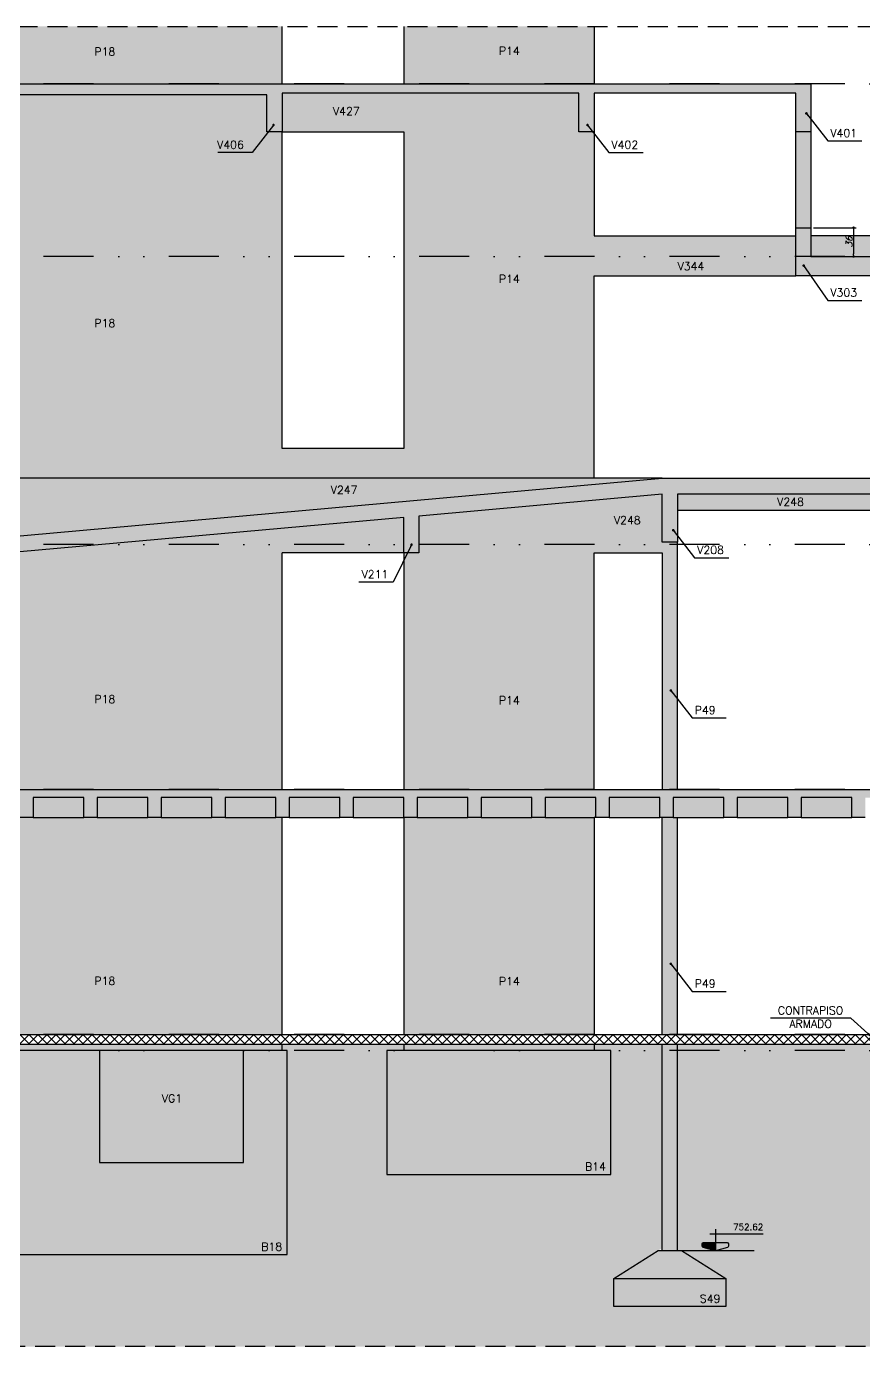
# Model space of a CAD drawing. Header units: millimetres. Extents: x 0 to 7795, y 0 to 4500.
# Drawn here: x 2068 to 3114, y 999 to 2649 of the extents above; entities that cross this region are included whole.
import ezdxf
from ezdxf import colors
from ezdxf.entities.mleader import LeaderData, LeaderLine
from ezdxf.enums import TextEntityAlignment as Align
from ezdxf.math import Vec2, Vec3

# ---------------------------------------------------------------- set-up
doc = ezdxf.new("R2010")
doc.units = ezdxf.units.MM
doc.header["$LTSCALE"] = 50
doc.linetypes.add('DASHED', pattern=[0.75, 0.5, -0.25])
doc.linetypes.add('DIVIDE2', pattern=[0.625, 0.25, -0.125, 0, -0.125, 0, -0.125])
for name, color, linetype in [('F-AUX-DET', 2, 'Continuous'), ('F-AUX-RED', 1, 'Continuous'), ('F-CORTE', 4, 'Continuous'), ('F-COTAS', 106, 'Continuous'), ('F-EIXOS-DET', 1, 'Continuous'), ('F-LEADER', 1, 'Continuous'), ('F-NÍVEL-VISTA', 2, 'Continuous'), ('F-SOLIDO-CORTE', 71, 'Continuous'), ('F-TEXTO', 6, 'Continuous'), ('F-TEXTO-YELLOW', 2, 'Continuous'), ('F-VISTA', 2, 'Continuous'), ('F-VISTA SÓLIDO 1', 254, 'Continuous'), ('F-VISTA SÓLIDO 3', 252, 'Continuous')]:
    doc.layers.add(name, color=color, linetype=linetype)
doc.styles.add('CP-TEXT-INCL', font='simplex.shx', dxfattribs={"oblique": 20})
doc.styles.add('MCP', font='simplex.shx')
doc.styles.get("Standard").update_dxf_attribs({"font": 'txt.shx'})
doc.dimstyles.new('CP-COTAS-50', dxfattribs={"dimscale": 0.64, "dimtxt": 12.5, "dimasz": 5, "dimexe": 5, "dimexo": 5, "dimgap": 2.5, "dimtad": 1, "dimdec": 1, "dimdsep": 46, "dimtxsty": 'CP-TEXT-INCL', "dimblk1": 'DOT', "dimblk2": 'DOT', "dimsah": 1, "dimcen": 9, "dimclrd": 256, "dimclre": 256, "dimclrt": 256, "dimadec": 0, "dimazin": 0, "dimtfac": 1, "dimtdec": 1, "dimtmove": 2, "dimatfit": 3, "dimldrblk": 'DOT', "dimfxl": 5, "dimtolj": 1, "dimarcsym": 0})

# ---------------------------------------------------------------- blocks, each defined once
blk = doc.blocks.new('_DOT')
at = {"color": 0, "linetype": 'ByBlock'}
blk.add_line((-0.5, 0), (-1, 0), dxfattribs=at)
at = {"color": 0, "linetype": 'ByBlock', "const_width": 0.5}
blk.add_lwpolyline([(-0.25, 0, 1), (0.25, 0, 1)], format="xyb", close=True, dxfattribs=at)
blk = doc.blocks.new('*D121')
at = {"layer": 'DEFPOINTS', "color": 0, "transparency": 16777216}
for p in [(1851.1, 2084.4), (2862.2, 2084.4), (1937.2, 2001.4)]:
    blk.add_point(p, dxfattribs=at)
at = {"layer": 'F-COTAS', "lineweight": -2, "transparency": 16777216}
for p, q in [((2859, 2084.4), (1847.9, 2084.4)), ((1851.1, 2004.6), (1851.1, 2081.2)), ((1934, 2001.4), (1847.9, 2001.4))]:
    blk.add_line(p, q, dxfattribs=at)
at = {"layer": 'F-COTAS', "lineweight": -2, "transparency": 16777216, "xscale": 3.2, "yscale": 3.2, "zscale": 3.2}
for p, rotation in [((1851.1, 2084.4), 90), ((1851.1, 2001.4), 270)]:
    blk.add_blockref('_DOT', p, dxfattribs=dict(at, rotation=rotation))
at = {"layer": 'F-COTAS', "transparency": 16777216, "insert": (1845.5, 2042.9), "char_height": 8, "attachment_point": 5, "rotation": 90, "style": 'CP-TEXT-INCL'}
blk.add_mtext('\\A1;83', dxfattribs=at)
blk = doc.blocks.new('*D124')
at = {"layer": 'DEFPOINTS', "color": 0, "transparency": 16777216}
for p in [(3048.2, 2397.4), (3077.3, 2361.4), (3101.5, 2361.4)]:
    blk.add_point(p, dxfattribs=at)
at = {"layer": 'F-COTAS', "lineweight": -2, "transparency": 16777216}
for p, q in [((3051.4, 2397.4), (3104.7, 2397.4)), ((3101.5, 2394.2), (3101.5, 2364.6)), ((3080.5, 2361.4), (3104.7, 2361.4))]:
    blk.add_line(p, q, dxfattribs=at)
at = {"layer": 'F-COTAS', "lineweight": -2, "transparency": 16777216, "xscale": 3.2, "yscale": 3.2, "zscale": 3.2}
for p, rotation in [((3101.5, 2397.4), 90), ((3101.5, 2361.4), 270)]:
    blk.add_blockref('_DOT', p, dxfattribs=dict(at, rotation=rotation))
at = {"layer": 'F-COTAS', "transparency": 16777216, "insert": (3095.9, 2379.4), "char_height": 8, "attachment_point": 5, "rotation": 90, "style": 'CP-TEXT-INCL'}
blk.add_mtext('\\A1;36', dxfattribs=at)
blk = doc.blocks.new('Nível - Vista')
at = {"layer": 'F-NÍVEL-VISTA'}
blk.add_hatch(color=71, dxfattribs=at).paths.add_polyline_path([(0, 0.238), (-0.38, 0.238, 0.414214), (-0.42, 0.198), (-0.42, 0.148, 0.331206), (-0.391, 0.11), (-0.011, 0.002, 0.072993), (0, 0)])
at = {"layer": 'F-NÍVEL-VISTA', "color": 2}
for p, q in [((-0.168, 0.521), (1.493, 0.521)), ((0, 0.67), (0, 0))]:
    blk.add_line(p, q, dxfattribs=at)
blk.add_lwpolyline([(-0.011, 0.002, 0.146769), (0.011, 0.002), (0.391, 0.11, 0.331206), (0.42, 0.148), (0.42, 0.198, 0.414214), (0.38, 0.238), (-0.38, 0.238, 0.414214), (-0.42, 0.198), (-0.42, 0.148, 0.331206), (-0.391, 0.11), (-0.011, 0.002, 0.146769), (0.011, 0.002)], format="xyb", dxfattribs=at)
at = {"layer": 'F-TEXTO', "color": 3, "style": 'MCP'}
for tag, p in [('NÍVEL', (1.026, 0.636)), ('NÍVEL_DETALHE', (1.02, 0.186))]:
    blk.add_attdef(tag, text='', height=0.2, dxfattribs=at).set_placement(p, align=Align.CENTER)

msp = doc.modelspace()

# ---------------------------------------------------------------- hatches: boundary and pattern name
at = {"layer": 'F-AUX-DET'}
h = msp.add_hatch(dxfattribs=at)
h.set_pattern_fill('EARTH', color=252, scale=5, angle=45)
h.set_pattern_definition([(45, (0, -5564.9), (0, 44.90128), [31.75, -31.75]), (45, (-8.42, -5556.48), (0, 44.90128), [31.75, -31.75]), (45, (-16.838, -5548.06), (0, 44.90128), [31.75, -31.75]), (135, (-16.838, -5542.45), (-44.90128, 0), [31.75, -31.75]), (135, (-8.42, -5534.03), (-44.90128, 0), [31.75, -31.75]), (135, (0, -5525.61), (-44.90128, 0), [31.75, -31.75])])
h.paths.add_polyline_path([(3543.23, 999.4), (3543.23, 1377.4), (3221.73, 1377.4), (3221.73, 1369.4), (3284.23, 1369.4), (3284.23, 1214.4), (3134.23, 1214.4), (3134.23, 1369.4), (3196.73, 1369.4), (3196.73, 1377.4), (2881.23, 1377.4), (2881.23, 1119.4), (2886.23, 1119.4), (2941.73, 1084.4), (2941.73, 1049.4), (2801.73, 1049.4), (2801.73, 1084.4), (2862.23, 1122.55), (2862.23, 1377.4), (2777.23, 1377.4), (2777.23, 1369.4), (2798.23, 1369.4), (2798.23, 1214.4), (2518.23, 1214.4), (2518.23, 1369.4), (2539.23, 1369.4), (2539.23, 1377.4), (2387.23, 1377.4), (2387.23, 1369.4), (2393.6, 1369.4), (2393.6, 1114.4), (1793.6, 1114.4), (1793.6, 1369.4), (1918.23, 1369.4), (1918.23, 1377.4), (1449.23, 1377.4), (1449.23, 1369.4), (1474.23, 1369.4), (1474.23, 1214.4), (1344.23, 1214.4), (1344.23, 1369.4), (1369.23, 1369.4), (1369.23, 1377.4), (944.23, 1377.4), (944.23, 999.4)])
at = {"layer": 'F-AUX-RED'}
h = msp.add_hatch(dxfattribs=at)
h.set_pattern_fill('ANSI37', color=256, scale=2.5)
h.set_pattern_definition([(45, (0, -5564.899), (-5.61266, 5.61266), []), (135, (0, -5564.899), (-5.61266, -5.61266), [])])
h.paths.add_polyline_path([(3543.23, 1377.4), (3543.23, 1389.4), (944.23, 1389.4), (944.23, 1377.4)])
at = {"layer": 'F-SOLIDO-CORTE'}
h = msp.add_hatch(color=256, dxfattribs=at)
h.dxf.hatch_style = 1
h.paths.add_polyline_path([(3543.23, 999.4), (3593.23, 999.4), (3593.23, 1695.39), (3593.23, 1881.95), (3593.23, 2001.39), (3593.23, 2197.76), (3593.23, 2648.95), (3543.23, 2648.95), (3543.23, 2361.39), (3375.78, 2361.39), (3140.81, 2361.39), (3127.47, 2361.39), (3048.23, 2361.39), (3048.23, 2369.23), (3048.23, 2397.39), (3039.31, 2397.39), (3029.23, 2397.39), (3029.23, 2365.56), (3029.23, 2337.39), (3039.31, 2337.39), (3048.23, 2337.39), (3127.47, 2337.39), (3140.81, 2337.39), (3375.78, 2337.39), (3543.23, 2337.39), (3543.23, 2165.03), (3543.23, 2084.39), (3375.92, 2084.39), (3062.92, 2084.39), (3049.58, 2084.39), (3026.95, 2084.39), (2862.23, 2084.39), (1937.23, 2001.39), (1752.04, 2001.39), (1744.58, 2001.39), (1740.22, 2001.39), (1694.71, 2001.39), (1685.84, 2001.39), (1192.58, 2001.39), (1130.17, 2001.39), (1104.23, 2001.39), (1067.26, 2001.39), (1054.23, 2001.39), (1054.23, 1975.51), (1054.23, 1966.39), (1067.26, 1966.39), (1104.23, 1966.39), (1111.08, 1966.39), (1116.1, 1966.39), (1116.1, 1991.39), (1130.17, 1991.39), (1179.35, 1991.39), (1179.35, 1966.39), (1196.1, 1966.39), (1196.1, 1991.39), (1259.35, 1991.39), (1259.35, 1966.39), (1276.1, 1966.39), (1276.1, 1991.39), (1339.35, 1991.39), (1339.35, 1966.39), (1356.1, 1966.39), (1356.1, 1991.39), (1419.35, 1991.39), (1419.35, 1966.39), (1436.1, 1966.39), (1436.1, 1991.39), (1499.35, 1991.39), (1499.35, 1966.39), (1516.1, 1966.39), (1516.1, 1991.39), (1579.35, 1991.39), (1579.35, 1966.39), (1596.1, 1966.39), (1596.1, 1991.39), (1659.35, 1991.39), (1659.35, 1966.39), (1676.1, 1966.39), (1676.1, 1991.39), (1685.84, 1991.39), (1694.71, 1991.39), (1739.35, 1991.39), (1739.35, 1966.39), (1740.23, 1966.39), (1756.1, 1966.39), (1756.1, 1991.39), (1819.35, 1991.39), (1819.35, 1966.39), (1820.23, 1966.39), (1836.1, 1966.39), (1836.1, 1991.39), (1899.35, 1991.39), (1899.35, 1966.39), (1905.1, 1966.39), (1908.27, 1966.39), (1911.51, 1966.39), (1918.23, 1966.39), (1918.23, 1941.39), (1931.06, 1941.39), (1937.23, 1941.39), (1937.23, 1981.31), (2539.23, 2035.33), (2539.23, 1991.39), (2558.23, 1991.39), (2558.23, 2037.03), (2862.23, 2064.31), (2862.23, 2004.39), (2872.45, 2004.39), (2881.23, 2004.39), (2881.23, 2047.44), (2881.23, 2064.39), (3026.95, 2064.39), (3049.58, 2064.39), (3062.92, 2064.39), (3375.92, 2064.39), (3543.23, 2064.39), (3543.23, 1897.83), (3543.23, 1695.39), (3375.92, 1695.39), (3362.91, 1695.39), (2340.95, 1695.39), (2304.08, 1695.39), (2280.8, 1695.39), (1949.28, 1695.39), (944.23, 1695.39), (944.23, 1660.39), (1003.93, 1660.39), (1015.16, 1660.39), (1018.87, 1660.39), (1036.1, 1660.39), (1036.1, 1685.39), (1099.35, 1685.39), (1099.35, 1660.39), (1100.23, 1660.39), (1116.1, 1660.39), (1116.1, 1685.39), (1179.35, 1685.39), (1179.35, 1660.39), (1196.1, 1660.39), (1196.1, 1685.39), (1259.35, 1685.39), (1259.35, 1660.39), (1260.23, 1660.39), (1276.1, 1660.39), (1276.1, 1685.39), (1339.35, 1685.39), (1339.35, 1660.39), (1356.1, 1660.39), (1356.1, 1685.39), (1419.35, 1685.39), (1419.35, 1660.39), (1420.23, 1660.39), (1436.1, 1660.39), (1436.1, 1685.39), (1499.35, 1685.39), (1499.35, 1660.39), (1500.23, 1660.39), (1516.1, 1660.39), (1516.1, 1685.39), (1579.35, 1685.39), (1579.35, 1660.39), (1596.1, 1660.39), (1596.1, 1685.39), (1659.35, 1685.39), (1659.35, 1660.39), (1676.1, 1660.39), (1676.1, 1685.39), (1739.35, 1685.39), (1739.35, 1660.39), (1740.23, 1660.39), (1756.1, 1660.39), (1756.1, 1685.39), (1819.35, 1685.39), (1819.35, 1660.39), (1820.23, 1660.39), (1836.1, 1660.39), (1836.1, 1685.39), (1899.35, 1685.39), (1899.35, 1660.39), (1916.1, 1660.39), (1916.1, 1685.39), (1949.28, 1685.39), (1979.35, 1685.39), (1979.35, 1660.39), (1996.1, 1660.39), (1996.1, 1685.39), (2059.35, 1685.39), (2059.35, 1660.39), (2076.1, 1660.39), (2076.1, 1685.39), (2139.35, 1685.39), (2139.35, 1660.39), (2140.23, 1660.39), (2156.1, 1660.39), (2156.1, 1685.39), (2219.35, 1685.39), (2219.35, 1660.39), (2220.23, 1660.39), (2236.1, 1660.39), (2236.1, 1685.39), (2280.8, 1685.39), (2299.35, 1685.39), (2299.35, 1660.39), (2300.23, 1660.39), (2316.1, 1660.39), (2316.1, 1685.39), (2340.95, 1685.39), (2379.35, 1685.39), (2379.35, 1660.39), (2380.23, 1660.39), (2396.1, 1660.39), (2396.1, 1685.39), (2459.35, 1685.39), (2459.35, 1660.39), (2476.1, 1660.39), (2476.1, 1685.39), (2539.35, 1685.39), (2539.35, 1660.39), (2556.1, 1660.39), (2556.1, 1685.39), (2619.35, 1685.39), (2619.35, 1660.39), (2636.1, 1660.39), (2636.1, 1685.39), (2699.35, 1685.39), (2699.35, 1660.39), (2716.1, 1660.39), (2716.1, 1685.39), (2779.35, 1685.39), (2779.35, 1660.39), (2796.1, 1660.39), (2796.1, 1685.39), (2859.35, 1685.39), (2859.35, 1660.39), (2876.1, 1660.39), (2876.1, 1685.39), (2939.35, 1685.39), (2939.35, 1660.39), (2956.1, 1660.39), (2956.1, 1685.39), (3019.35, 1685.39), (3019.35, 1660.39), (3036.1, 1660.39), (3036.1, 1685.39), (3099.35, 1685.39), (3099.35, 1660.39), (3116.1, 1660.39), (3116.1, 1685.39), (3179.35, 1685.39), (3179.35, 1660.39), (3180.23, 1660.39), (3196.1, 1660.39), (3196.1, 1685.39), (3259.35, 1685.39), (3259.35, 1660.39), (3260.23, 1660.39), (3276.1, 1660.39), (3276.1, 1685.39), (3339.35, 1685.39), (3339.35, 1660.39), (3340.23, 1660.39), (3356.1, 1660.39), (3356.1, 1685.39), (3362.91, 1685.39), (3375.92, 1685.39), (3419.35, 1685.39), (3419.35, 1660.39), (3436.1, 1660.39), (3436.1, 1685.39), (3499.35, 1685.39), (3499.35, 1660.39), (3508.65, 1660.39), (3514.91, 1660.39), (3518.46, 1660.39), (3543.23, 1660.39)])
h = msp.add_hatch(color=256, dxfattribs=at)
h.dxf.hatch_style = 1
h.paths.add_polyline_path([(3048.23, 2577.39), (3039.31, 2577.39), (3029.23, 2577.39), (2949.12, 2577.39), (2895.53, 2577.39), (2777.23, 2577.39), (2768.45, 2577.39), (2758.23, 2577.39), (2657.08, 2577.39), (2626.15, 2577.39), (2457.93, 2577.39), (2387.23, 2577.39), (2378.31, 2577.39), (2368.23, 2577.39), (2213.31, 2577.39), (2038.23, 2577.39), (2029.31, 2577.39), (2019.23, 2577.39), (2019.23, 2562.39), (1971.81, 2562.39), (1902.27, 2562.39), (1888.73, 2562.39), (1878.21, 2562.39), (1869.73, 2562.39), (1678.83, 2562.39), (1670.81, 2562.39), (1661.9, 2562.39), (1656.37, 2562.39), (1613.49, 2562.39), (1605.6, 2562.39), (1414.23, 2562.39), (1403.21, 2562.39), (1395.23, 2562.39), (1382.99, 2562.39), (1119.58, 2562.39), (944.23, 2562.39), (938.79, 2562.39), (925.23, 2562.39), (845.06, 2562.39), (801.71, 2562.39), (762.68, 2562.39), (678.99, 2562.39), (629.59, 2562.39), (546.31, 2562.39), (538.23, 2562.39), (533.28, 2562.39), (519.23, 2562.39), (519.23, 2413.77), (519.23, 2361.39), (519.23, 2095.21), (519.23, 2001.39), (519.23, 1871.25), (519.23, 1825.39), (533.28, 1825.39), (538.23, 1825.39), (546.31, 1825.39), (639.08, 1825.39), (649.08, 1825.39), (925.23, 1825.39), (929.23, 1825.39), (944.23, 1825.39), (944.23, 1950.98), (944.23, 2001.39), (944.23, 2258.28), (944.23, 2361.39), (944.23, 2504.82), (944.23, 2547.39), (1119.58, 2547.39), (1382.99, 2547.39), (1395.23, 2547.39), (1395.23, 2537.18), (1395.23, 2502.39), (1403.21, 2502.39), (1414.23, 2502.39), (1414.23, 2527.6), (1414.23, 2547.39), (1605.6, 2547.39), (1613.49, 2547.39), (1656.37, 2547.39), (1661.9, 2547.39), (1670.81, 2547.39), (1681.1, 2547.39), (1869.73, 2547.39), (1869.73, 2529.19), (1869.73, 2502.39), (1878.21, 2502.39), (1888.73, 2502.39), (1888.73, 2535.6), (1888.73, 2547.39), (1902.27, 2547.39), (1971.81, 2547.39), (2019.23, 2547.39), (2019.23, 2517.39), (2029.31, 2517.39), (2038.23, 2517.39), (2038.23, 2549.22), (2038.23, 2563.39), (2213.31, 2563.39), (2368.23, 2563.39), (2368.23, 2545.56), (2368.23, 2517.39), (2378.31, 2517.39), (2387.23, 2517.39), (2387.23, 2549.22), (2387.23, 2565.39), (2458.67, 2565.39), (2627.48, 2565.39), (2657.08, 2565.39), (2758.23, 2565.39), (2758.23, 2545.1), (2758.23, 2517.39), (2768.45, 2517.39), (2777.23, 2517.39), (2777.23, 2549.68), (2777.23, 2565.39), (2895.53, 2565.39), (2949.12, 2565.39), (3029.23, 2565.39), (3029.23, 2545.56), (3029.23, 2517.39), (3039.31, 2517.39), (3048.23, 2517.39), (3048.23, 2549.23)])
h.paths.add_polyline_path([(925.23, 2546.39), (925.23, 2418.97), (925.23, 2361.39), (925.23, 2104.51), (925.23, 2001.39), (925.23, 1875.8), (925.23, 1864.39), (906.23, 1845.39), (649.08, 1845.39), (639.08, 1845.39), (557.23, 1845.39), (538.23, 1864.39), (538.23, 1955.53), (538.23, 2001.39), (538.23, 2267.58), (538.23, 2361.39), (538.23, 2510.01), (538.23, 2546.39), (546.31, 2546.39), (629.59, 2546.39), (678.99, 2546.39), (762.68, 2546.39), (801.71, 2546.39), (845.06, 2546.39)], flags=16)
h = msp.add_hatch(color=256, dxfattribs=at)
h.dxf.hatch_style = 1
h.paths.add_polyline_path([(2339.2, 1369.4), (2159.2, 1369.4), (2159.2, 1229.4), (2339.2, 1229.4)])
at = {"layer": 'F-VISTA SÓLIDO 1'}
h = msp.add_hatch(color=256, dxfattribs=at)
h.dxf.hatch_style = 1
h.paths.add_polyline_path([(2387.23, 2648.95), (1918.23, 2648.95), (1918.23, 2579.39), (1918.23, 2562.39), (1971.81, 2562.39), (2019.23, 2562.39), (2019.23, 2577.39), (2029.31, 2577.39), (2038.23, 2577.39), (2213.31, 2577.39), (2368.23, 2577.39), (2378.31, 2577.39), (2387.23, 2577.39)])
h = msp.add_hatch(color=256, dxfattribs=at)
h.dxf.hatch_style = 1
h.paths.add_polyline_path([(2777.23, 2648.95), (2539.23, 2648.95), (2539.23, 2577.39), (2626.15, 2577.39), (2657.08, 2577.39), (2758.23, 2577.39), (2768.45, 2577.39), (2777.23, 2577.39)])
h = msp.add_hatch(color=256, dxfattribs=at)
h.dxf.hatch_style = 1
h.paths.add_polyline_path([(2387.23, 2517.39), (2378.31, 2517.39), (2368.23, 2517.39), (2368.23, 2545.56), (2368.23, 2563.39), (2213.31, 2563.39), (2038.23, 2563.39), (2038.23, 2549.22), (2038.23, 2517.39), (2029.31, 2517.39), (2019.23, 2517.39), (2019.23, 2547.39), (1971.81, 2547.39), (1918.23, 2547.39), (1918.23, 2247.03), (2387.23, 2247.03)])
h = msp.add_hatch(color=256, dxfattribs=at)
h.dxf.hatch_style = 1
h.paths.add_polyline_path([(2539.23, 2565.39), (2458.67, 2565.39), (2387.23, 2565.39), (2387.23, 2517.39), (2539.23, 2517.39)])
h = msp.add_hatch(color=256, dxfattribs=at)
h.dxf.hatch_style = 1
h.paths.add_polyline_path([(2777.23, 2517.39), (2768.45, 2517.39), (2758.23, 2517.39), (2758.23, 2545.1), (2758.23, 2565.39), (2657.08, 2565.39), (2627.48, 2565.39), (2539.23, 2565.39), (2539.23, 2247.03), (2777.23, 2247.03)])
h = msp.add_hatch(color=256, dxfattribs=at)
h.dxf.hatch_style = 1
h.paths.add_polyline_path([(3048.23, 2517.39), (3039.31, 2517.39), (3029.23, 2517.39), (3029.23, 2397.39), (3039.31, 2397.39), (3048.23, 2397.39)])
h = msp.add_hatch(color=256, dxfattribs=at)
h.dxf.hatch_style = 1
h.paths.add_polyline_path([(3029.23, 2387.39), (2777.23, 2387.39), (2777.23, 2337.39), (3029.23, 2337.39)])
h = msp.add_hatch(color=256, dxfattribs=at)
h.dxf.hatch_style = 1
h.paths.add_polyline_path([(3196.73, 2387.39), (3048.23, 2387.39), (3048.23, 2369.23), (3048.23, 2361.39), (3127.47, 2361.39), (3140.81, 2361.39), (3196.73, 2361.39)])
h = msp.add_hatch(color=256, dxfattribs=at)
h.dxf.hatch_style = 1
h.paths.add_polyline_path([(2777.23, 2247.03), (2539.23, 2247.03), (2539.23, 2121.39), (2387.23, 2121.39), (2387.23, 2247.03), (1918.23, 2247.03), (1918.23, 2121.39), (1918.23, 2001.39), (1937.23, 2001.39), (2862.23, 2084.39), (2777.23, 2084.39), (2777.23, 2121.39)])
h = msp.add_hatch(color=256, dxfattribs=at)
h.dxf.hatch_style = 1
h.paths.add_polyline_path([(2862.23, 2064.31), (2777.23, 2056.68), (2777.23, 1991.39), (2862.23, 1991.39), (2862.23, 2004.39), (2862.23, 2004.39)])
h = msp.add_hatch(color=256, dxfattribs=at)
h.dxf.hatch_style = 1
h.paths.add_polyline_path([(3196.73, 2064.39), (3062.92, 2064.39), (3049.58, 2064.39), (3026.95, 2064.39), (2881.23, 2064.39), (2881.23, 2047.44), (2881.23, 2044.39), (3196.73, 2044.39)])
h = msp.add_hatch(color=256, dxfattribs=at)
h.dxf.hatch_style = 1
h.paths.add_polyline_path([(2777.23, 2056.68), (2558.23, 2037.03), (2558.23, 1991.39), (2539.23, 1991.39), (2539.23, 1966.39), (2777.23, 1966.39)])
h = msp.add_hatch(color=256, dxfattribs=at)
h.dxf.hatch_style = 1
h.paths.add_polyline_path([(2539.23, 2035.33), (1937.23, 1981.31), (1937.23, 1966.39), (2387.23, 1966.39), (2387.23, 1991.39), (2539.23, 1991.39)])
h = msp.add_hatch(color=256, dxfattribs=at)
h.dxf.hatch_style = 1
h.paths.add_polyline_path([(2881.23, 2004.39), (2872.45, 2004.39), (2862.23, 2004.39), (2862.23, 1966.39), (2881.23, 1966.39)])
h = msp.add_hatch(color=256, dxfattribs=at)
h.dxf.hatch_style = 1
h.paths.add_polyline_path([(2387.23, 1941.39), (2387.23, 1966.39), (1937.23, 1966.39), (1937.23, 1941.39), (1931.06, 1941.39), (1918.23, 1941.39), (1918.23, 1695.39), (1949.28, 1695.39), (2280.8, 1695.39), (2304.08, 1695.39), (2340.95, 1695.39), (2387.23, 1695.39)])
h = msp.add_hatch(color=256, dxfattribs=at)
h.dxf.hatch_style = 1
h.paths.add_polyline_path([(2777.23, 1966.39), (2539.23, 1966.39), (2539.23, 1695.39), (2777.23, 1695.39)])
h = msp.add_hatch(color=256, dxfattribs=at)
h.dxf.hatch_style = 1
h.paths.add_polyline_path([(2881.23, 1966.39), (2862.23, 1966.39), (2862.23, 1695.39), (2881.23, 1695.39)])
h = msp.add_hatch(color=256, dxfattribs=at)
h.dxf.hatch_style = 1
h.paths.add_polyline_path([(1918.23, 1389.4), (2387.23, 1389.4), (2387.23, 1660.39), (2380.23, 1660.39), (1918.23, 1660.39)])
h.paths.add_polyline_path([(2387.23, 1377.4), (1918.23, 1377.4), (1918.23, 1369.4), (2387.23, 1369.4)])
h = msp.add_hatch(color=256, dxfattribs=at)
h.dxf.hatch_style = 1
h.paths.add_polyline_path([(2539.23, 1389.4), (2777.23, 1389.4), (2777.23, 1660.39), (2716.1, 1660.39), (2716.1, 1660.39), (2699.35, 1660.39), (2539.23, 1660.39)])
h.paths.add_polyline_path([(2777.23, 1377.4), (2539.23, 1377.4), (2539.23, 1369.4), (2777.23, 1369.4)])
h = msp.add_hatch(color=256, dxfattribs=at)
h.dxf.hatch_style = 1
h.paths.add_polyline_path([(2881.23, 1377.4), (2862.23, 1377.4), (2862.23, 1119.4), (2881.23, 1119.4)])
h.paths.add_polyline_path([(2862.23, 1389.4), (2881.23, 1389.4), (2881.23, 1660.39), (2876.1, 1660.39), (2876.1, 1660.39), (2862.23, 1660.39)])
h = msp.add_hatch(color=256, dxfattribs=at)
h.dxf.hatch_style = 1
h.paths.add_polyline_path([(2941.73, 1084.4), (2886.23, 1119.4), (2857.23, 1119.4), (2801.73, 1084.4)])
at = {"layer": 'F-VISTA SÓLIDO 3'}
h = msp.add_hatch(color=256, dxfattribs=at)
h.dxf.hatch_style = 1
h.paths.add_polyline_path([(2139.35, 1685.39), (2076.1, 1685.39), (2076.1, 1660.39), (2139.35, 1660.39)])
h = msp.add_hatch(color=256, dxfattribs=at)
h.dxf.hatch_style = 1
h.paths.add_polyline_path([(2219.35, 1685.39), (2156.1, 1685.39), (2156.1, 1660.39), (2219.35, 1660.39), (2219.35, 1661.7)])
h = msp.add_hatch(color=256, dxfattribs=at)
h.dxf.hatch_style = 1
h.paths.add_polyline_path([(2299.35, 1685.39), (2280.8, 1685.39), (2236.1, 1685.39), (2236.1, 1660.39), (2299.35, 1660.39), (2299.35, 1661.7)])
h = msp.add_hatch(color=256, dxfattribs=at)
h.dxf.hatch_style = 1
h.paths.add_polyline_path([(2379.35, 1685.39), (2340.95, 1685.39), (2316.1, 1685.39), (2316.1, 1660.39), (2368.23, 1660.39), (2379.35, 1660.39), (2379.35, 1661.7)])
h = msp.add_hatch(color=256, dxfattribs=at)
h.dxf.hatch_style = 1
h.paths.add_polyline_path([(2459.35, 1685.39), (2396.1, 1685.39), (2396.1, 1660.39), (2459.35, 1660.39), (2459.35, 1661.7)])
h = msp.add_hatch(color=256, dxfattribs=at)
h.dxf.hatch_style = 1
h.paths.add_polyline_path([(2539.35, 1685.39), (2476.1, 1685.39), (2476.1, 1660.39), (2539.35, 1660.39), (2539.35, 1661.7)])
h = msp.add_hatch(color=256, dxfattribs=at)
h.dxf.hatch_style = 1
h.paths.add_polyline_path([(2619.35, 1685.39), (2556.1, 1685.39), (2556.1, 1660.39), (2619.35, 1660.39), (2619.35, 1661.7)])
h = msp.add_hatch(color=256, dxfattribs=at)
h.dxf.hatch_style = 1
h.paths.add_polyline_path([(2699.35, 1685.39), (2636.1, 1685.39), (2636.1, 1660.39), (2699.35, 1660.39)])
h = msp.add_hatch(color=256, dxfattribs=at)
h.dxf.hatch_style = 1
h.paths.add_polyline_path([(2779.35, 1685.39), (2716.1, 1685.39), (2716.1, 1660.39), (2777.23, 1660.39), (2779.35, 1660.39)])
h = msp.add_hatch(color=256, dxfattribs=at)
h.dxf.hatch_style = 1
h.paths.add_polyline_path([(2859.35, 1685.39), (2796.1, 1685.39), (2796.1, 1660.39), (2859.35, 1660.39), (2859.35, 1661.7)])
h = msp.add_hatch(color=256, dxfattribs=at)
h.dxf.hatch_style = 1
h.paths.add_polyline_path([(2939.35, 1685.39), (2876.1, 1685.39), (2876.1, 1660.39), (2881.23, 1660.39), (2939.35, 1660.39)])
h = msp.add_hatch(color=256, dxfattribs=at)
h.dxf.hatch_style = 1
h.paths.add_polyline_path([(3019.35, 1685.39), (2956.1, 1685.39), (2956.1, 1660.39), (3019.35, 1660.39)])
h = msp.add_hatch(color=256, dxfattribs=at)
h.dxf.hatch_style = 1
h.paths.add_polyline_path([(3099.35, 1685.39), (3036.1, 1685.39), (3036.1, 1660.39), (3099.35, 1660.39)])
h = msp.add_hatch(color=256, dxfattribs=at)
h.dxf.hatch_style = 1
h.paths.add_polyline_path([(2159.2, 1369.4), (1793.6, 1369.4), (1793.6, 1114.4), (2393.6, 1114.4), (2393.6, 1369.4), (2339.2, 1369.4), (2339.2, 1229.4), (2159.2, 1229.4)])
h = msp.add_hatch(color=256, dxfattribs=at)
h.dxf.hatch_style = 1
h.paths.add_polyline_path([(2798.23, 1214.4), (2798.23, 1369.4), (2518.23, 1369.4), (2518.23, 1214.4)])
h = msp.add_hatch(color=256, dxfattribs=at)
h.dxf.hatch_style = 1
h.paths.add_polyline_path([(2801.73, 1084.4), (2801.73, 1049.4), (2941.73, 1049.4), (2941.73, 1084.4)])

# ---------------------------------------------------------------- linework, layer by layer
at = {"color": 1, "linetype": 'DASHED'}
msp.add_lwpolyline([(406.66, 999.4), (406.66, 2648.95), (3716.28, 2648.95), (3716.28, 999.4)], close=True, dxfattribs=at)
at = {"layer": 'F-AUX-RED'}
for p, q in [((944.23, 1389.4), (3543.23, 1389.4)), ((944.23, 1377.4), (3543.23, 1377.4))]:
    msp.add_line(p, q, dxfattribs=at)
at = {"layer": 'F-CORTE'}
for p, q in [((2038.23, 2577.39), (2213.31, 2577.39)), ((2213.31, 2577.39), (2368.23, 2577.39)), ((2368.23, 2577.39), (2378.31, 2577.39)), ((2378.31, 2577.39), (2387.23, 2577.39)), ((2387.23, 2577.39), (2457.93, 2577.39)), ((2457.93, 2577.39), (2626.15, 2577.39)), ((2626.15, 2577.39), (2657.08, 2577.39)), ((2657.08, 2577.39), (2758.23, 2577.39)), ((2758.23, 2577.39), (2768.45, 2577.39)), ((2768.45, 2577.39), (2777.23, 2577.39)), ((2777.23, 2577.39), (2895.53, 2577.39)), ((2895.53, 2577.39), (2949.12, 2577.39)), ((2949.12, 2577.39), (3029.23, 2577.39)), ((3029.23, 2577.39), (3039.31, 2577.39)), ((3039.31, 2577.39), (3048.23, 2577.39)), ((3048.23, 2577.39), (3048.23, 2549.23)), ((2213.31, 2563.39), (2038.23, 2563.39)), ((2368.23, 2563.39), (2213.31, 2563.39)), ((2368.23, 2545.56), (2368.23, 2563.39)), ((2458.67, 2565.39), (2387.23, 2565.39)), ((2387.23, 2565.39), (2387.23, 2549.22)), ((2627.48, 2565.39), (2458.67, 2565.39)), ((2657.08, 2565.39), (2627.48, 2565.39)), ((2758.23, 2565.39), (2657.08, 2565.39)), ((2758.23, 2545.1), (2758.23, 2565.39)), ((2895.53, 2565.39), (2777.23, 2565.39)), ((2777.23, 2565.39), (2777.23, 2549.68)), ((2949.12, 2565.39), (2895.53, 2565.39)), ((3029.23, 2565.39), (2949.12, 2565.39)), ((3029.23, 2545.56), (3029.23, 2565.39)), ((2368.23, 2517.39), (2368.23, 2545.56)), ((2387.23, 2549.22), (2387.23, 2517.39)), ((2758.23, 2517.39), (2758.23, 2545.1)), ((2777.23, 2549.68), (2777.23, 2517.39)), ((3029.23, 2517.39), (3029.23, 2545.56)), ((3048.23, 2549.23), (3048.23, 2517.39)), ((2378.31, 2517.39), (2368.23, 2517.39)), ((2387.23, 2517.39), (2378.31, 2517.39)), ((2768.45, 2517.39), (2758.23, 2517.39)), ((2777.23, 2517.39), (2768.45, 2517.39)), ((3039.31, 2517.39), (3029.23, 2517.39)), ((3048.23, 2517.39), (3039.31, 2517.39)), ((3029.23, 2365.56), (3029.23, 2397.39)), ((3029.23, 2397.39), (3039.31, 2397.39)), ((3039.31, 2397.39), (3048.23, 2397.39)), ((3048.23, 2397.39), (3048.23, 2369.23)), ((3029.23, 2337.39), (3029.23, 2365.56)), ((3048.23, 2369.23), (3048.23, 2361.39)), ((3048.23, 2361.39), (3127.47, 2361.39)), ((3039.31, 2337.39), (3029.23, 2337.39)), ((3048.23, 2337.39), (3039.31, 2337.39)), ((3127.47, 2337.39), (3048.23, 2337.39)), ((1937.23, 2001.39), (2862.23, 2084.39)), ((2862.23, 2084.39), (3026.95, 2084.39)), ((3026.95, 2084.39), (3049.58, 2084.39)), ((3049.58, 2084.39), (3062.92, 2084.39)), ((3062.92, 2084.39), (3375.92, 2084.39)), ((2862.23, 2064.31), (2558.23, 2037.03)), ((2862.23, 2004.39), (2862.23, 2064.31)), ((3026.95, 2064.39), (2881.23, 2064.39)), ((2881.23, 2064.39), (2881.23, 2047.44)), ((3049.58, 2064.39), (3026.95, 2064.39)), ((3062.92, 2064.39), (3049.58, 2064.39)), ((3375.92, 2064.39), (3062.92, 2064.39)), ((2881.23, 2047.44), (2881.23, 2004.39)), ((2539.23, 2035.33), (1937.23, 1981.31)), ((2539.23, 1991.39), (2539.23, 2035.33)), ((2558.23, 2037.03), (2558.23, 1991.39)), ((2872.45, 2004.39), (2862.23, 2004.39)), ((2881.23, 2004.39), (2872.45, 2004.39)), ((2558.23, 1991.39), (2539.23, 1991.39)), ((1949.28, 1695.39), (2280.8, 1695.39)), ((2139.35, 1685.39), (2076.1, 1685.39)), ((2076.1, 1685.39), (2076.1, 1660.39)), ((2139.35, 1660.39), (2139.35, 1685.39)), ((2219.35, 1685.39), (2156.1, 1685.39)), ((2156.1, 1685.39), (2156.1, 1660.39)), ((2219.35, 1661.7), (2219.35, 1685.39)), ((2280.8, 1685.39), (2236.1, 1685.39)), ((2236.1, 1685.39), (2236.1, 1660.39)), ((2280.8, 1695.39), (2304.08, 1695.39)), ((2299.35, 1685.39), (2280.8, 1685.39)), ((2299.35, 1661.7), (2299.35, 1685.39)), ((2304.08, 1695.39), (2340.95, 1695.39)), ((2340.95, 1685.39), (2316.1, 1685.39)), ((2316.1, 1685.39), (2316.1, 1660.39)), ((2340.95, 1695.39), (3362.91, 1695.39)), ((2379.35, 1685.39), (2340.95, 1685.39)), ((2379.35, 1661.7), (2379.35, 1685.39)), ((2459.35, 1685.39), (2396.1, 1685.39)), ((2396.1, 1685.39), (2396.1, 1660.39)), ((2459.35, 1661.7), (2459.35, 1685.39)), ((2539.35, 1685.39), (2476.1, 1685.39)), ((2476.1, 1685.39), (2476.1, 1660.39)), ((2539.35, 1661.7), (2539.35, 1685.39)), ((2619.35, 1685.39), (2556.1, 1685.39)), ((2556.1, 1685.39), (2556.1, 1660.39)), ((2619.35, 1661.7), (2619.35, 1685.39)), ((2699.35, 1685.39), (2636.1, 1685.39)), ((2636.1, 1685.39), (2636.1, 1660.39)), ((2699.35, 1660.39), (2699.35, 1685.39)), ((2779.35, 1685.39), (2716.1, 1685.39)), ((2716.1, 1685.39), (2716.1, 1660.39)), ((2779.35, 1660.39), (2779.35, 1685.39)), ((2859.35, 1685.39), (2796.1, 1685.39)), ((2796.1, 1685.39), (2796.1, 1660.39)), ((2859.35, 1661.7), (2859.35, 1685.39)), ((2939.35, 1685.39), (2876.1, 1685.39)), ((2876.1, 1685.39), (2876.1, 1660.39)), ((2939.35, 1660.39), (2939.35, 1685.39)), ((3019.35, 1685.39), (2956.1, 1685.39)), ((2956.1, 1685.39), (2956.1, 1660.39)), ((3019.35, 1660.39), (3019.35, 1685.39)), ((3099.35, 1685.39), (3036.1, 1685.39)), ((3036.1, 1685.39), (3036.1, 1660.39)), ((3099.35, 1660.39), (3099.35, 1685.39)), ((2076.1, 1660.39), (2059.35, 1660.39)), ((2140.23, 1660.39), (2139.35, 1660.39)), ((2156.1, 1660.39), (2140.23, 1660.39)), ((2219.35, 1660.39), (2219.35, 1661.7)), ((2220.23, 1660.39), (2219.35, 1660.39)), ((2236.1, 1660.39), (2220.23, 1660.39)), ((2299.35, 1660.39), (2299.35, 1661.7)), ((2300.23, 1660.39), (2299.35, 1660.39)), ((2316.1, 1660.39), (2300.23, 1660.39)), ((2379.35, 1660.39), (2379.35, 1661.7)), ((2380.23, 1660.39), (2379.35, 1660.39)), ((2396.1, 1660.39), (2380.23, 1660.39)), ((2459.35, 1660.39), (2459.35, 1661.7)), ((2476.1, 1660.39), (2459.35, 1660.39)), ((2539.35, 1660.39), (2539.35, 1661.7)), ((2556.1, 1660.39), (2539.35, 1660.39)), ((2619.35, 1660.39), (2619.35, 1661.7)), ((2636.1, 1660.39), (2619.35, 1660.39)), ((2716.1, 1660.39), (2699.35, 1660.39)), ((2796.1, 1660.39), (2779.35, 1660.39)), ((2859.35, 1660.39), (2859.35, 1661.7)), ((2876.1, 1660.39), (2859.35, 1660.39)), ((2956.1, 1660.39), (2939.35, 1660.39)), ((3036.1, 1660.39), (3019.35, 1660.39)), ((3116.1, 1660.39), (3099.35, 1660.39))]:
    msp.add_line(p, q, dxfattribs=at)
at = {"layer": 'F-EIXOS-DET', "color": 1, "linetype": 'DIVIDE2', "ltscale": 5}
for p, q in [((3716.28, 2577.4), (406.66, 2577.4)), ((3716.28, 2361.4), (406.66, 2361.4)), ((3716.28, 2001.4), (406.66, 2001.4)), ((3716.28, 1695.4), (406.66, 1695.4)), ((3716.28, 1389.4), (406.66, 1389.4)), ((3716.28, 1369.4), (406.66, 1369.4))]:
    msp.add_line(p, q, dxfattribs=at)
at = {"layer": 'F-EIXOS-DET', "color": 1, "ltscale": 5}
msp.add_lwpolyline([(2886.23, 1119.4), (2912.52, 1119.4), (2912.52, 1119.4), (2977.2, 1119.4)], dxfattribs=at)
at = {"layer": 'F-VISTA', "linetype": 'Continuous'}
for p, q in [((2387.23, 2577.39), (2387.23, 2648.95)), ((2539.23, 2648.95), (2539.23, 2577.39)), ((2777.23, 2648.95), (2777.23, 2577.39)), ((2387.23, 2386.39), (2387.23, 2517.39)), ((2387.23, 2517.39), (2539.23, 2517.39)), ((2539.23, 2517.39), (2539.23, 2387.39)), ((2777.23, 2517.39), (2777.23, 2387.39)), ((3029.23, 2397.39), (3029.23, 2517.39)), ((3048.23, 2517.39), (3048.23, 2397.39)), ((2387.23, 2361.39), (2387.23, 2386.39)), ((2539.23, 2387.39), (2539.23, 2361.39)), ((2777.23, 2387.39), (3029.23, 2387.39)), ((3196.73, 2387.39), (3048.23, 2387.39)), ((2387.23, 2301.39), (2387.23, 2361.39)), ((2539.23, 2361.39), (2539.23, 2301.39)), ((2777.23, 2301.39), (2777.23, 2337.39)), ((2777.23, 2337.39), (3029.23, 2337.39)), ((2387.23, 2121.39), (2387.23, 2301.39)), ((2539.23, 2301.39), (2539.23, 2121.39)), ((2777.23, 2121.39), (2777.23, 2301.39)), ((2539.23, 2121.39), (2387.23, 2121.39)), ((2777.23, 2084.39), (2777.23, 2121.39)), ((2862.23, 2084.39), (2777.23, 2084.39)), ((2881.23, 2044.39), (3196.73, 2044.39)), ((2881.23, 1695.39), (2881.23, 2004.39)), ((2539.23, 1991.39), (2387.23, 1991.39)), ((2387.23, 1941.39), (2387.23, 1991.39)), ((2539.23, 1991.39), (2539.23, 1695.39)), ((2777.23, 1695.39), (2777.23, 1991.39)), ((2777.23, 1991.39), (2862.23, 1991.39)), ((2862.23, 1991.39), (2862.23, 1695.39)), ((2539.23, 1961.39), (2539.23, 1695.39)), ((2387.23, 1695.39), (2387.23, 1941.39)), ((2076.1, 1660.39), (2139.35, 1660.39)), ((2156.1, 1660.39), (2219.35, 1660.39)), ((2236.1, 1660.39), (2299.35, 1660.39)), ((2316.1, 1660.39), (2368.23, 1660.39)), ((2368.23, 1660.39), (2379.31, 1660.39)), ((2387.23, 1635.39), (2387.23, 1660.39)), ((2396.1, 1660.39), (2459.35, 1660.39)), ((2476.1, 1660.39), (2539.23, 1660.39)), ((2539.23, 1660.39), (2539.23, 1655.39)), ((2539.23, 1655.39), (2539.23, 1389.4)), ((2556.1, 1660.39), (2619.35, 1660.39)), ((2636.1, 1660.39), (2699.35, 1660.39)), ((2716.1, 1660.39), (2777.23, 1660.39)), ((2779.35, 1660.39), (2777.23, 1660.39)), ((2777.23, 1660.39), (2777.23, 1389.4)), ((2796.1, 1660.39), (2859.35, 1660.39)), ((2862.23, 1389.4), (2862.23, 1660.39)), ((2876.1, 1660.39), (2881.23, 1660.39)), ((2881.23, 1660.39), (2939.35, 1660.39)), ((2881.23, 1389.4), (2881.23, 1660.39)), ((2956.1, 1660.39), (3019.35, 1660.39)), ((3036.1, 1660.39), (3099.35, 1660.39)), ((2387.23, 1389.4), (2387.23, 1635.39)), ((2387.23, 1369.4), (2387.23, 1377.4)), ((2539.23, 1377.4), (2539.23, 1369.4)), ((2777.23, 1377.4), (2777.23, 1369.4)), ((2862.23, 1119.4), (2862.23, 1377.4)), ((2881.23, 1119.4), (2881.23, 1377.4))]:
    msp.add_line(p, q, dxfattribs=at)
at = {"layer": 'F-VISTA'}
for points in [[(1793.6, 1114.4), (2393.6, 1114.4), (2393.6, 1369.4), (1793.6, 1369.4)], [(2518.23, 1214.4), (2798.23, 1214.4), (2798.23, 1369.4), (2518.23, 1369.4)]]:
    msp.add_lwpolyline(points, close=True, dxfattribs=at)
for points in [[(2339.2, 1369.4), (2159.2, 1369.4), (2159.2, 1229.4), (2339.2, 1229.4), (2339.2, 1369.4)], [(2801.73, 1049.4), (2801.73, 1084.4), (2857.23, 1119.4), (2886.23, 1119.4), (2941.73, 1084.4), (2941.73, 1049.4), (2801.73, 1049.4)], [(2801.73, 1084.4), (2941.73, 1084.4)]]:
    msp.add_lwpolyline(points, dxfattribs=at)

# ---------------------------------------------------------------- block references
at = {"layer": 'F-NÍVEL-VISTA', "linetype": 'Continuous', "xscale": 40, "yscale": 40, "zscale": 40}
msp.add_blockref('Nível - Vista', (2928.72, 1119.4), dxfattribs=at).add_auto_attribs({'NÍVEL': '752.62'})

# ---------------------------------------------------------------- texts
at = {"layer": 'F-TEXTO-YELLOW', "style": 'MCP'}
for s, p in [('P14', (2658.23, 2613.39)), ('P18', (2152.73, 2612.39)), ('V427', (2450.86, 2538.01)), ('V401', (3072.44, 2510.69)), ('V406', (2306.1, 2496.1)), ('V402', (2798.88, 2496.1)), ('V344', (2881.55, 2344.34)), ('P14', (2658.23, 2328.36)), ('V303', (3072.44, 2311.39)), ('P18', (2152.73, 2273.15)), ('V247', (2448.08, 2064.71)), ('V248', (3005.96, 2049.95)), ('V248', (2802.02, 2027.07)), ('V208', (2906.08, 1989.87)), ('V211', (2486.64, 1959.41)), ('P18', (2152.73, 1803.39)), ('P14', (2658.23, 1801.89)), ('P49', (2902.96, 1789.64)), ('P18', (2152.73, 1451.4)), ('P14', (2658.23, 1450.9)), ('P49', (2902.96, 1448.03)), ('VG1', (2237.03, 1304.59)), ('B14', (2765.84, 1219.23)), ('B18', (2361.21, 1119.23)), ('S49', (2909.34, 1054.23))]:
    msp.add_text(s, height=10, dxfattribs=at).set_placement(p)
at = {"layer": 'F-TEXTO-YELLOW', "insert": (3047.76, 1411.04), "char_height": 10, "attachment_point": 5, "style": 'MCP'}
msp.add_mtext_dynamic_manual_height_columns('CONTRAPISO ARMADO', width=110.244, gutter_width=12.5, heights=[0], dxfattribs=at)

# ---------------------------------------------------------------- dimensions: what is measured, and where the dimension line sits
at = {"layer": 'F-COTAS'}
for base, p1, p2, picture, middle in [((3101.5, 2361.39), (3048.23, 2397.39), (3077.29, 2361.39), '*D124', (3095.9, 2379.39)), ((1851.11, 2084.39), (1937.23, 2001.39), (2862.23, 2084.39), '*D121', (1845.51, 2042.89))]:
    dim = msp.add_linear_dim(base=base, p1=p1, p2=p2, angle=90, dimstyle='CP-COTAS-50', dxfattribs=at)
    dim.commit()
    dim.dimension.update_dxf_attribs({"geometry": picture, "text_midpoint": middle})

# ---------------------------------------------------------------- leaders
at = {"layer": 'F-AUX-RED'}
ml = msp.add_multileader_mtext('Standard', dxfattribs=at)
ml.set_content('', color=256)
ml.set_leader_properties()
ml.build(insert=Vec2(0, 0))
ml.multileader.update_dxf_attribs({"text_right_attachment_type": 6, "text_top_attachment_type": 0, "text_bottom_attachment_type": 0, "dogleg_length": 0.36, "arrow_head_size": 10})
ctx = ml.context
ctx.base_point, ctx.char_height, ctx.arrow_head_size, ctx.landing_gap_size, ctx.plane_origin = Vec3(2997.53, 1409.91), 0.18, 10, 0.09, Vec3(3100.69, 1408.65)
ctx.right_attachment, ctx.text_align_type = 6, 2
notes = []
notes.append((ctx, [(0, (1, 1, 0), (3098.13, 1409.82), (-1, 0), 100.42, [(0, [(3126.78, 1383.75)], 256, [])])]))
ctx.mtext.insert, ctx.mtext.alignment, ctx.mtext.flow_direction = Vec3(2997.62, 1410), 3, 5
at = {"layer": 'F-LEADER'}
for points in [[(3042.48, 2540.28), (3069.23, 2505.89), (3111.92, 2505.89)], [(2376.51, 2525.69), (2349.76, 2491.31), (2307.07, 2491.31)], [(2768.92, 2525.69), (2795.67, 2491.31), (2838.37, 2491.31)], [(3039.11, 2350.04), (3069.23, 2306.6), (3111.92, 2306.6)], [(2876.12, 2019.47), (2902.87, 1985.08), (2945.57, 1985.08)], [(2549.07, 2001.36), (2526.04, 1954.62), (2483.34, 1954.62)], [(2873, 1819.23), (2899.75, 1784.84), (2942.45, 1784.84)], [(2873, 1477.62), (2899.75, 1443.24), (2942.45, 1443.24)]]:
    msp.add_leader(points, dimstyle='CP-COTAS-50', dxfattribs=at)
for ctx, leaders in notes:
    for number, flags, end, landing, length, lines in leaders:
        leader = LeaderData()
        leader.index, (leader.has_last_leader_line, leader.has_dogleg_vector, leader.attachment_direction) = number, flags
        leader.last_leader_point, leader.dogleg_vector, leader.dogleg_length = Vec3(end), Vec3(landing), length
        for number, points, colour, breaks in lines:
            line = LeaderLine()
            line.index, line.vertices, line.color, line.breaks = number, Vec3.list(points), colors.encode_raw_color(colour), breaks
            leader.lines.append(line)
        ctx.leaders.append(leader)

doc.saveas('drawing.dxf')
